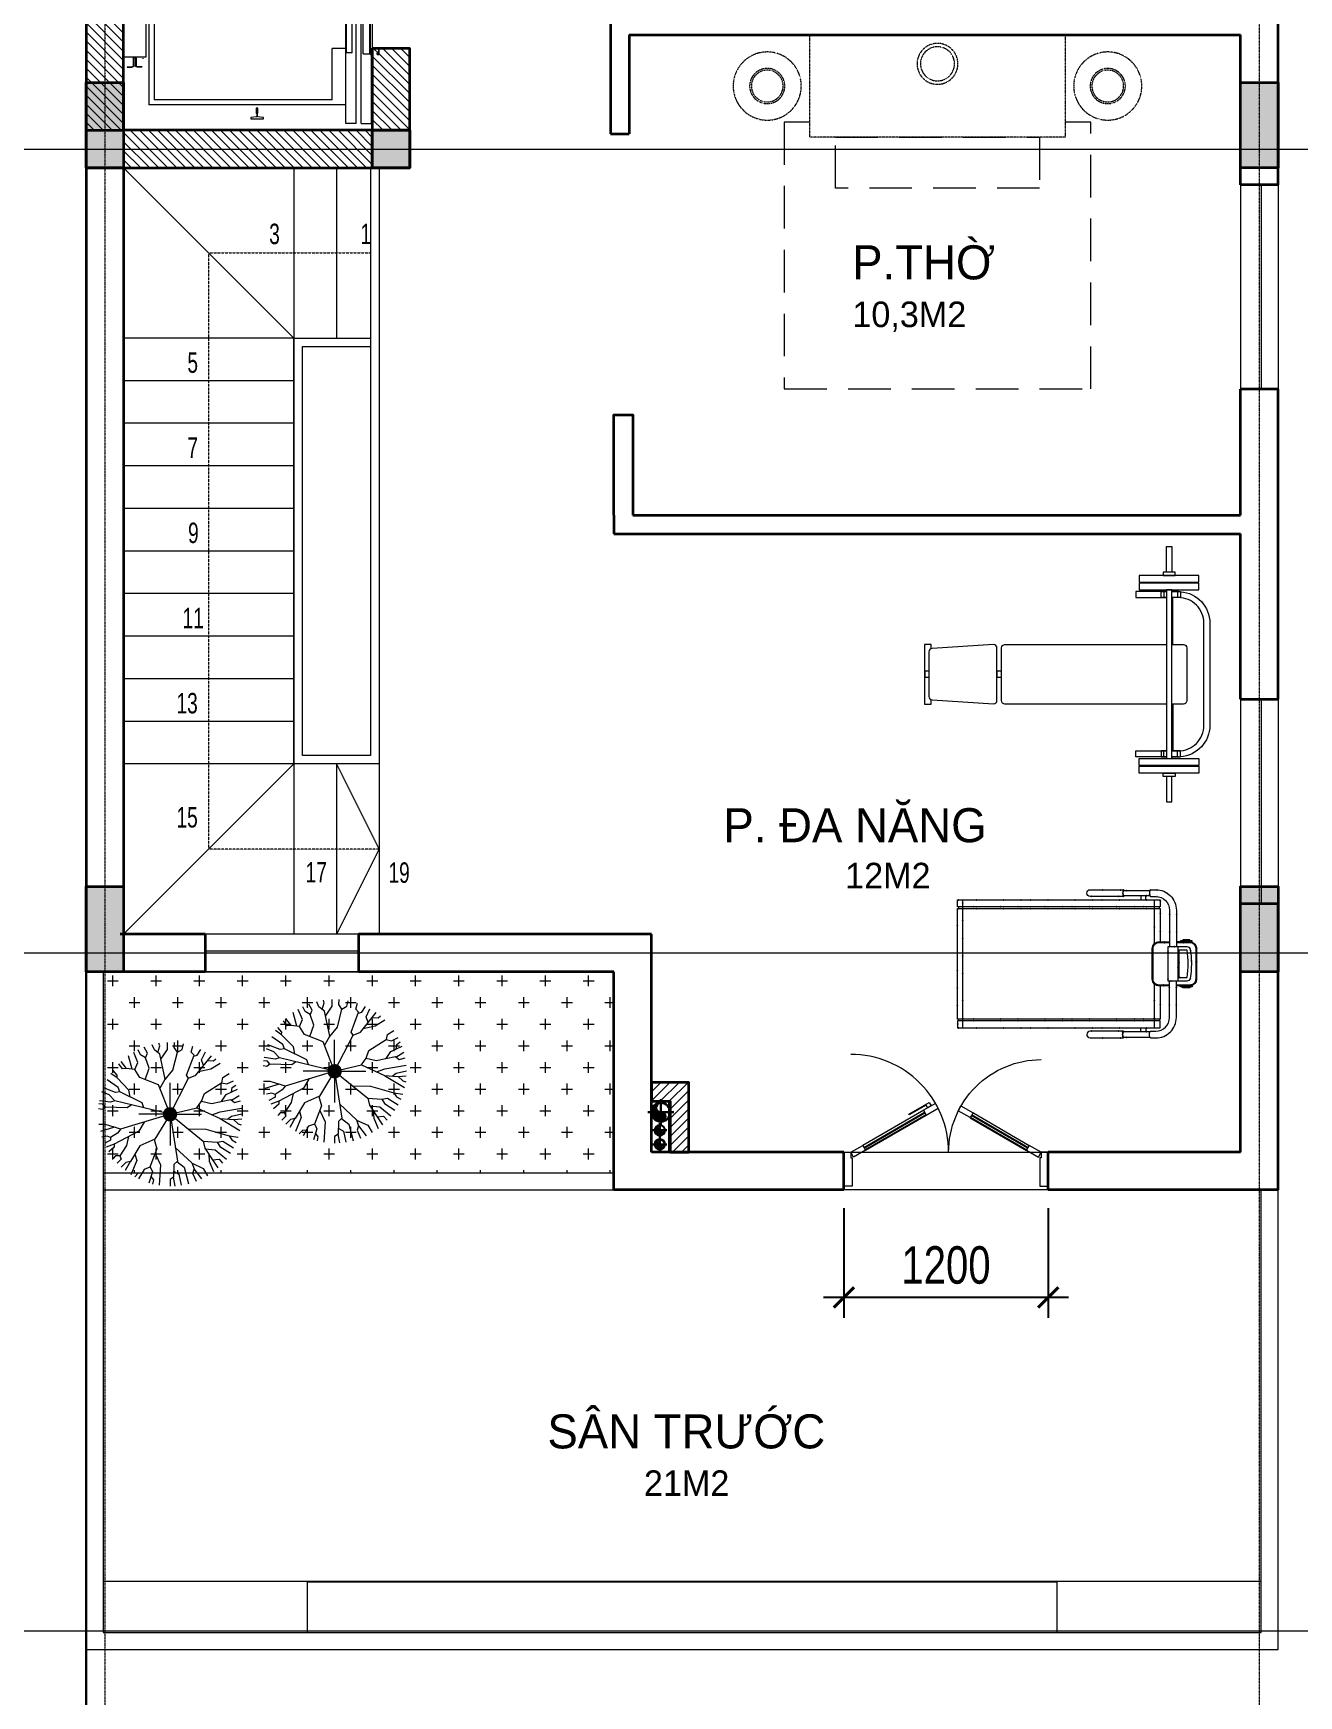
# Model space of a CAD drawing. Header units: millimetres. Extents: x -127141 to 682685, y -1234500 to 49778.
# Drawn here: x 295387 to 302819, y -102721 to -92960 of the extents above; entities that cross this region are included whole.
import ezdxf

# ---------------------------------------------------------------- set-up
doc = ezdxf.new("R2010")
doc.units = ezdxf.units.MM
doc.header["$MEASUREMENT"] = 0
for name, pattern in [('$AUDIT_BAD_LTYPE2', [0]), ('ACAD_ISO07W100', [3, 0, -3]), ('CONTINOUS', [0]), ('DASHDOT', [1, 0.5, -0.25, 0, -0.25]), ('HIDDEN', [0.75, 0.5, -0.25]), ('HIDDEN2', [0.1875, 0.125, -0.0625]), ('PHANTOM3', [1.5, 0.625, -0.125, 0.125, -0.125, 0.125, -0.125, 0.125, -0.125])]:
    doc.linetypes.add(name, pattern=pattern)
for name, color, linetype, lineweight in [('-CONCRETE', 1, 'Continuous', 35), ('-DOOR', 137, 'Continuous', 9), ('-FURNITURE', 46, 'Continuous', 9), ('-KH', 143, 'Continuous', 13), ('-LINE1', 7, 'Continuous', 18), ('-LINE2', 252, 'Continuous', 9), ('-TREE', 86, 'Continuous', 5), ('-WALL', 4, 'Continuous', 35), ('A-COT VACH', 2, 'Continuous', 35), ('A-HATCH', 251, 'Continuous', 5), ('A-TRUC', 251, 'DASHDOT', 5), ('A-TUONG', 7, 'Continuous', 35), ('Chi gioi xay dung', 5, 'HIDDEN', 25), ('N1.5-TH', 2, 'PHANTOM3', 30), ('N4--1-OTHER1', 143, 'CONTINOUS', 15), ('N4-OTHER1', 143, 'CONTINOUS', 15), ('TEXT25', 2, 'Continuous', 13)]:
    doc.layers.add(name, color=color, linetype=linetype, lineweight=lineweight)
for name, color, linetype in [('12. NET DIM', 252, 'Continuous'), ('13. NET HATCH', 251, 'Continuous'), ('A-Dot_Line', 255, 'ACAD_ISO07W100'), ('APOLIC', 7, 'Continuous')]:
    doc.layers.add(name, color=color, linetype=linetype)
doc.layers.add('LUOI GIONG', color=160, linetype='Continuous', plot=False)
doc.styles.add('AVANH', font='', dxfattribs={"width": 0.8})
doc.styles.add('SVN_AVO_thuong', font='')
doc.styles.add('T1', font='', dxfattribs={"height": 200})
doc.styles.get('AVANH').set_extended_font_data('.VnAvantH')
doc.styles.get('SVN_AVO_thuong').set_extended_font_data('SVN-Avo')
doc.styles.get('T1').set_extended_font_data('VNgeometric Light')
doc.dimstyles.new('C_100A3', dxfattribs={"dimscale": 100, "dimtxt": 2.2, "dimasz": 1.2, "dimexe": 1.2, "dimexo": 0, "dimgap": 0.75, "dimtad": 1, "dimdec": 0, "dimzin": 0, "dimdsep": 46, "dimtxsty": 'AVANH', "dimblk": 'ARCHTICK', "dimcen": 0, "dimdle": 1.2, "dimclrd": 256, "dimclre": 256, "dimclrt": 7, "dimadec": 0, "dimazin": 0, "dimtfac": 0.0001, "dimtdec": 0, "dimtix": 1, "dimtmove": 2, "dimatfit": 3, "dimfxl": 1.8, "dimtolj": 1, "dimtzin": 0, "dimarcsym": 0})

# ---------------------------------------------------------------- blocks, each defined once
blk = doc.blocks.new('X-5M-DH-2-CORE$0$A$C75E80C28')
at = {"layer": '-LINE2', "linetype": 'Continuous', "ltscale": 2}
for p, q in [((-510, -21.5), (-510, -50.6)), ((-506.8, -21.5), (-510, -21.5)), ((-510, -108.5), (-510, -79.4)), ((-506.8, -21.5), (-506.8, -50.6)), ((-506.8, -108.5), (-506.8, -79.4)), ((-456.2, -56.8), (-500.6, -56.8)), ((-456.2, -60), (-500.6, -60)), ((-456.2, -70), (-500.6, -70)), ((-456.2, -73.2), (-500.6, -73.2)), ((-453.2, -63), (-453.2, -67)), ((-450, -63), (-450, -67)), ((450, -63), (450, -67)), ((453.2, -63), (453.2, -67)), ((456.2, -56.8), (500.6, -56.8)), ((456.2, -60), (500.6, -60)), ((456.2, -70), (500.6, -70)), ((456.2, -73.2), (500.6, -73.2)), ((506.8, -21.5), (510, -21.5)), ((506.8, -21.5), (506.8, -50.6)), ((506.8, -108.5), (506.8, -79.4)), ((510, -21.5), (510, -50.6)), ((510, -108.5), (510, -79.4)), ((-731, -149), (731, -149)), ((-731, -1305), (-731, -149)), ((-700, -179), (700, -179)), ((-700, -1225), (-700, -179)), ((-556.8, -112.5), (-560, -112.5)), ((456.8, -112.5), (460, -112.5)), ((700, -1225), (700, -179)), ((731, -1305), (731, -149)), ((-700, -1225), (-400, -1225)), ((-400, -1305), (-400, -1225)), ((700, -1225), (400, -1225)), ((400, -1305), (400, -1225)), ((840, -1305), (-840, -1305)), ((-840, -1365), (-840, -1305)), ((840, -1365), (-840, -1365)), ((425, -1309), (-425, -1309)), ((-425, -1343), (-425, -1309)), ((425, -1343), (-425, -1343)), ((0, -1309), (0, -1343)), ((425, -1343), (425, -1309)), ((840, -1365), (840, -1305)), ((840, -1395), (-840, -1395)), ((-840, -1395), (-840, -1455)), ((-840, -1455), (-435, -1455)), ((-435, -1450), (-435, -1460)), ((-435, -1450), (-400, -1450)), ((-435, -1460), (-425, -1460)), ((-433.4, -1451.6), (-433.4, -1458.4)), ((-433.4, -1451.6), (-401.6, -1451.6)), ((-433.4, -1458.4), (-425, -1458.4)), ((430, -1406), (-430, -1406)), ((-430, -1406), (-430, -1446)), ((430, -1446), (-430, -1446)), ((-425, -1458.4), (-425, -1460)), ((-401.6, -1451.6), (-401.6, -1498.4)), ((400, -1450), (-400, -1450)), ((-400, -1450), (-400, -1500)), ((0, -1406), (0, -1446)), ((400, -1450), (400, -1500)), ((435, -1450), (400, -1450)), ((401.6, -1451.6), (401.6, -1498.4)), ((433.4, -1451.6), (401.6, -1451.6)), ((433.4, -1458.4), (425, -1458.4)), ((425, -1458.4), (425, -1460)), ((435, -1460), (425, -1460)), ((430, -1406), (430, -1446)), ((433.4, -1451.6), (433.4, -1458.4)), ((435, -1450), (435, -1460)), ((840, -1455), (435, -1455)), ((840, -1395), (840, -1455)), ((-435, -1490), (-435, -1500)), ((-435, -1490), (-425, -1490)), ((-435, -1500), (-400, -1500)), ((-433.4, -1491.6), (-433.4, -1498.4)), ((-433.4, -1491.6), (-425, -1491.6)), ((-433.4, -1498.4), (-401.6, -1498.4)), ((-425, -1490), (-425, -1491.6)), ((435, -1500), (400, -1500)), ((433.4, -1498.4), (401.6, -1498.4)), ((425, -1490), (425, -1491.6)), ((435, -1490), (425, -1490)), ((433.4, -1491.6), (425, -1491.6)), ((433.4, -1491.6), (433.4, -1498.4)), ((435, -1490), (435, -1500))]:
    blk.add_line(p, q, dxfattribs=at)
for points in [[(-450, 0), (-450, -130), (450, -130), (450, 0)], [(-200, -29), (200, -29), (200, -101), (-200, -101)], [(-36, -584), (36, -584), (36, -984), (-36, -984)]]:
    blk.add_lwpolyline(points, close=True, dxfattribs=at)
for points in [[(-780, -789), (-751, -789, 0.414214), (-750, -788), (-750, -784), (-750, -780, 0.414214), (-751, -779), (-780, -779, -0.256978), (-784.1, -781.9), (-797.9, -781.9, -0.414214), (-800.9, -778.9), (-804, -749.5, 0.414214), (-807, -746.5), (-812, -746.5), (-812, -784), (-812, -821.5), (-807, -821.5, 0.414214), (-804, -818.5), (-800.9, -789.1, -0.414214), (-797.9, -786.1), (-784.1, -786.1, -0.256978), (-780, -789)], [(780, -789), (751, -789, -0.414214), (750, -788), (750, -784), (750, -780, -0.414214), (751, -779), (780, -779, 0.256978), (784.1, -781.9), (797.9, -781.9, 0.414214), (800.9, -778.9), (804, -749.5, -0.414214), (807, -746.5), (812, -746.5), (812, -784), (812, -821.5), (807, -821.5, -0.414214), (804, -818.5), (800.9, -789.1, 0.414214), (797.9, -786.1), (784.1, -786.1, 0.256978), (780, -789)]]:
    blk.add_lwpolyline(points, format="xyb", dxfattribs=at)
for centre, radius, start, end in [((-500.6, -50.6), 9.4, 180, 270), ((-500.6, -79.4), 9.4, 90, 180), ((-500.6, -50.6), 6.2, 180, 270), ((-500.6, -79.4), 6.2, 90, 180), ((-456.2, -63), 6.2, 0, 90), ((-456.2, -63), 3, 0, 90), ((-456.2, -67), 6.2, 270, 0), ((-456.2, -67), 3, 270, 0), ((456.2, -63), 6.2, 90, 180), ((456.2, -67), 6.2, 180, 270), ((456.2, -63), 3, 90, 180), ((456.2, -67), 3, 180, 270), ((500.6, -50.6), 6.2, 270, 0), ((500.6, -50.6), 9.4, 270, 0), ((500.6, -79.4), 9.4, 0, 90), ((500.6, -79.4), 6.2, 0, 90)]:
    blk.add_arc(centre, radius, start, end, dxfattribs=at)
blk = doc.blocks.new('A$C5C575821')
at = {"layer": '-CONCRETE'}
h = blk.add_hatch(color=256, dxfattribs=at)
h.dxf.hatch_style = 1
h.paths.add_polyline_path([(0, 220), (0, 0), (220, 0), (220, 220)])
blk.add_lwpolyline([(0, 0), (220, 0), (220, 220), (0, 220)], close=True, dxfattribs=at)
blk = doc.blocks.new('A$C3F71457E')
at = {"layer": 'A-HATCH'}
h = blk.add_hatch(dxfattribs=at)
h.set_pattern_fill('ANSI31', color=256, scale=300)
h.paths.add_polyline_path([(200, 380), (-20, 380), (-20, -98.4), (18.4, -98.4), (18.4, -66.6), (11.6, -66.6), (11.6, -75), (10, -75), (10, -65), (20, -65), (20, -100), (200, -100)])
h.paths.add_polyline_path([(-20, 600), (-1480, 600), (-1480, 380), (-20, 380)])
h.paths.add_polyline_path([(-1480, 380), (-1700, 380), (-1700, -1380), (-1480, -1380)])
h.paths.add_polyline_path([(-20, -1380), (-1480, -1380), (-1480, -1600), (-20, -1600)])
h.paths.add_polyline_path([(200, -900), (20, -900), (20, -935), (10, -935), (10, -925), (11.6, -925), (11.6, -933.4), (18.4, -933.4), (18.4, -901.6), (-20, -901.6), (-20, -1380), (-20, -1380), (200, -1380)])
at = {"layer": '-CONCRETE'}
blk.add_lwpolyline([(-20, -100), (-20, 380), (-1480, 380), (-1480, -1380), (-20, -1380), (-20, -900), (200, -900), (200, -1600), (-1700, -1600), (-1700, 600), (200, 600), (200, -100), (-20, -100)], dxfattribs=at)
at = {"layer": '-LINE1'}
blk.add_line((-20, -900), (-20, -100), dxfattribs=at)
at = {"layer": '-WALL'}
for p in [(-1700, 380), (-20, 380), (-1700, -1600), (-20, -1600)]:
    blk.add_blockref('A$C5C575821', p, dxfattribs=at)
at = {"color": 2, "rotation": 90}
blk.add_blockref('X-5M-DH-2-CORE$0$A$C75E80C28', (-1480, -500), dxfattribs=at)
blk = doc.blocks.new('A$Cf6c941c9')
at = {"layer": '-FURNITURE', "linetype": 'HIDDEN', "ltscale": 500, "elevation": 0}
blk.add_lwpolyline([(511.8, 1950), (511.8, 2100), (2078.5, 2100), (2078.5, 300), (511.8, 300), (511.8, 450)], dxfattribs=at)
at = {"layer": '-FURNITURE', "linetype": 'HIDDEN2', "elevation": 0}
blk.add_lwpolyline([(600, 450), (600, 1950), (0, 1950), (0, 450)], close=True, dxfattribs=at)
at = {"layer": '-FURNITURE', "linetype": 'HIDDEN', "ltscale": 500, "elevation": 0}
blk.add_lwpolyline([(900, 600), (900, 1800), (600, 1800), (600, 600)], close=True, dxfattribs=at)
at = {"layer": '-FURNITURE', "linetype": 'HIDDEN2'}
for centre, radius in [((300, 2200), 200), ((300, 2200), 103.3), ((300, 2200), 93.3), ((169.6, 1200), 120), ((169.6, 1200), 100), ((300, 200), 200), ((300, 200), 103.3), ((300, 200), 93.3)]:
    blk.add_circle(centre, radius, dxfattribs=at)
blk = doc.blocks.new('tree-plan 2')
at = {"layer": '-TREE', "lineweight": 5}
for p, q in [((-1.52, 3.79), (-1.85, 4.64)), ((-1.35, 4.23), (-1.56, 4.75)), ((-0.85, 4.15), (-0.95, 4.91)), ((-0.7, 4.68), (-0.73, 4.95)), ((-0.49, 4.52), (-0.7, 4.68)), ((-0.49, 4.52), (-0.34, 4.71)), ((-0.34, 4.71), (-0.39, 4.98)), ((0.7, 4.49), (0.71, 4.95)), ((0.9, 3.86), (1.2, 4.85)), ((1.52, 4.37), (1.59, 4.74)), ((-3.16, 3.31), (-3.51, 3.56)), ((-2.73, 3.67), (-3.05, 3.96)), ((-2.54, 3.69), (-2.84, 4.11)), ((-2.54, 3.69), (-2.73, 3.67)), ((-1.69, 2.87), (-2.54, 3.69)), ((-1.86, 3.6), (-2.4, 4.38)), ((-1.57, 3.5), (-1.86, 3.6)), ((-1.57, 3.5), (-1.52, 3.79)), ((-0.8, 1.93), (-1.57, 3.5)), ((-0.94, 3.84), (-1.35, 4.23)), ((-0.94, 3.84), (-0.85, 4.15)), ((0, 0), (-0.94, 3.84)), ((-0.46, 2.99), (-0.49, 4.52)), ((0.9, 3.89), (0.7, 4.49)), ((1.03, 3.45), (0.9, 3.86)), ((1.02, 3.42), (1.3, 3.65)), ((1.18, 2.17), (2.07, 3.89)), ((1.3, 3.65), (1.61, 4.15)), ((1.61, 4.15), (1.52, 4.37)), ((1.61, 4.15), (1.81, 4.15)), ((1.81, 4.15), (2.03, 4.57)), ((2.07, 3.89), (2.29, 4.44)), ((2.07, 3.89), (2.29, 3.89)), ((2.17, 3.02), (2.89, 3.5)), ((2.29, 3.89), (2.62, 4.26)), ((2.88, 3.49), (3.13, 3.4)), ((2.89, 3.79), (3.07, 3.95)), ((2.89, 3.5), (2.89, 3.79)), ((3.13, 3.4), (3.4, 3.67)), ((-3.6, 2.24), (-4.31, 2.53)), ((-3.14, 2.63), (-4.08, 2.89)), ((-3.19, 3.02), (-3.68, 3.39)), ((-3.12, 2.44), (-3.6, 2.24)), ((-3.19, 3.02), (-3.16, 3.31)), ((-3.12, 2.44), (-3.19, 3.02)), ((-2.56, 2.1), (-3.12, 2.44)), ((-1.22, 2.78), (-1.69, 2.87)), ((-0.66, 2.69), (-0.46, 2.99)), ((0, 0), (1.03, 3.45)), ((1.55, 2.88), (2.17, 3.02)), ((2.19, 2.1), (3.28, 2.75)), ((2.77, 2.45), (3.21, 2.32)), ((3.21, 2.32), (4.2, 2.72)), ((3.25, 2.74), (3.91, 3.12)), ((3.28, 2.75), (3.35, 3.07)), ((3.35, 3.07), (3.68, 3.39)), ((4.1, 2.22), (4.35, 2.46)), ((-4.49, 1.09), (-4.84, 1.24)), ((-4.25, 1.57), (-4.67, 1.79)), ((-4.15, 2.05), (-4.49, 2.21)), ((-3.92, 1.71), (-4.25, 1.57)), ((-3.94, 1.71), (-4.15, 2.05)), ((-3.21, 1.45), (-3.94, 1.71)), ((-2.41, 1.72), (-3.21, 1.45)), ((-2.05, 0.8), (-2.56, 2.1)), ((-0.45, 1.83), (-0.8, 1.93)), ((0, 0), (0, 2.18)), ((0.54, 1.8), (1.18, 2.17)), ((1.73, 1.06), (2.19, 2.1)), ((2.41, 0.92), (3.67, 1.4)), ((3.65, 1.39), (4, 1.23)), ((3.67, 1.4), (3.83, 1.81)), ((3.83, 1.81), (4.49, 2.2)), ((4, 1.23), (4.78, 1.47)), ((4.11, 1.97), (4.1, 2.22)), ((4.33, 1.33), (4.56, 1.16)), ((4.56, 1.16), (4.85, 1.22)), ((-4.52, 0.17), (-5, 0.17)), ((-4.76, 0.72), (-4.94, 0.78)), ((-4.31, 0.86), (-4.76, 0.72)), ((-3.84, 0.63), (-4.52, 0.17)), ((-4.18, 0.7), (-4.49, 1.09)), ((-2.44, 0.34), (-4.18, 0.7)), ((-2.43, 0.34), (-3.07, -0.19)), ((-1.8, 0.7), (-2.44, 0.34)), ((0, 0), (-2.05, 0.8)), ((0, 0), (1.73, 1.06)), ((0, 0), (2.18, 0)), ((1.76, 1.11), (2.41, 0.92)), ((2.72, 1.04), (3.52, 0.67)), ((3.52, 0.67), (4.94, 0.75)), ((-4.64, -0.29), (-4.99, -0.32)), ((-4.52, -0.85), (-4.91, -0.94)), ((-4.32, -0.51), (-4.64, -0.29)), ((-4.32, -0.51), (-4.52, -0.85)), ((-3.07, -0.19), (-4.32, -0.51)), ((-2.73, -1.14), (-4.11, -1.67)), ((-2.51, -1.28), (-2.73, -1.14)), ((0, 0), (-2.51, -1.28)), ((0, 0), (-2.18, 0)), ((0, 0), (-0.46, -1.86)), ((0, 0), (0, -2.18)), ((0, 0), (1.86, -2.3)), ((0, 0), (3.26, -0.51)), ((2.3, -0.36), (3.38, -1.52)), ((3.26, -0.51), (3.5, -0.27)), ((3.28, -0.48), (3.67, -0.99)), ((3.5, -0.27), (4.37, -0.24)), ((3.67, -0.99), (4.83, -1.28)), ((3.95, -0.25), (4.17, -0.61)), ((4.17, -0.61), (4.94, -0.78)), ((4.37, -0.24), (4.53, 0)), ((4.38, -0.23), (4.99, -0.34)), ((4.53, 0), (5, 0)), ((-4.32, -1.47), (-4.74, -1.59)), ((-4.11, -1.89), (-4.51, -2.15)), ((-3.79, -2.2), (-4.35, -2.46)), ((-4.11, -1.67), (-4.32, -1.47)), ((-4.05, -1.65), (-4.11, -1.89)), ((-2.73, -1.79), (-4.08, -2.89)), ((-3.4, -2.33), (-3.79, -2.2)), ((-2.98, -1.99), (-3.16, -2.83)), ((-2.51, -1.28), (-2.73, -1.79)), ((-0.92, -2.2), (-1.45, -2.39)), ((-0.46, -1.86), (-0.92, -2.2)), ((-0.92, -2.2), (-0.75, -2.88)), ((-0.46, -1.86), (0.29, -3.48)), ((1.01, -1.25), (1.03, -2.49)), ((1.86, -2.3), (1.93, -3.29)), ((1.86, -2.3), (2.36, -2.42)), ((3.38, -1.52), (3.79, -1.67)), ((3.4, -1.53), (3.76, -2.3)), ((3.76, -2.3), (4.27, -2.61)), ((3.79, -1.67), (4.1, -1.57)), ((3.8, -1.66), (4.49, -2.19)), ((4.1, -1.57), (4.66, -1.81)), ((-3.72, -3.02), (-3.85, -3.19)), ((-3.74, -2.61), (-3.72, -3.02)), ((-3.16, -2.83), (-3.57, -3.5)), ((-1.45, -2.39), (-2.2, -3.58)), ((-0.75, -2.88), (-1.02, -4.23)), ((0.03, -2.92), (-0.17, -3.5)), ((1.03, -2.49), (1.49, -4.11)), ((1.93, -3.29), (1.86, -3.67)), ((1.93, -3.29), (2.24, -3.46)), ((2.24, -3.46), (2.71, -4.2)), ((2.36, -2.42), (3.16, -2.95)), ((2.41, -2.45), (2.48, -3.14)), ((2.48, -3.14), (3.11, -3.92)), ((2.77, -2.69), (3.26, -2.73)), ((3.16, -2.95), (3.13, -3.41)), ((3.13, -3.41), (3.41, -3.66)), ((3.16, -2.95), (3.73, -3.33)), ((3.26, -2.73), (3.98, -3.02)), ((-2.56, -3.67), (-2.83, -4.12)), ((-2.2, -3.6), (-2.56, -3.67)), ((-2.13, -3.96), (-2.34, -4.42)), ((-2.2, -3.58), (-2.13, -3.96)), ((-1.86, -4.33), (-2.04, -4.57)), ((-1.55, -4.29), (-1.86, -4.33)), ((-1.38, -3.91), (-1.74, -4.69)), ((-0.89, -3.59), (-1.38, -3.91)), ((-0.99, -4.27), (-1.32, -4.82)), ((-1.02, -4.23), (-0.82, -4.49)), ((-0.82, -4.49), (-0.93, -4.91)), ((-0.17, -3.5), (-0.42, -4.98)), ((0.14, -4.28), (-0.03, -5)), ((0.33, -4.01), (0.14, -4.28)), ((0.29, -3.48), (1.12, -4.87)), ((0.29, -3.48), (0.36, -4.42)), ((0.37, -4.43), (0.31, -4.99)), ((0.36, -4.42), (0.67, -4.74)), ((1.49, -4.11), (1.6, -4.74)), ((1.49, -4.11), (1.78, -4.3)), ((1.78, -4.3), (1.95, -4.6)), ((1.86, -3.67), (2.33, -4.42)), ((0.67, -4.74), (0.73, -4.95))]:
    blk.add_line(p, q, dxfattribs=at)
at = {"layer": '-TREE', "lineweight": 5, "const_width": 0.5}
blk.add_lwpolyline([(-0.25, 0, 1), (0.25, 0, 1)], format="xyb", close=True, dxfattribs=at)
blk = doc.blocks.new('Tonkin_JerkBench01_168x97_P')
for p, q in [((78.99, 138.5), (78.99, 135)), ((86.97, 138.5), (86.97, 135)), ((78.99, 41.5), (78.99, 45)), ((86.97, 41.5), (86.97, 45))]:
    blk.add_line(p, q)
for points in [[(85.41, 150), (85.41, 165), (82.41, 165), (82.41, 150)], [(82.41, 138.5), (77.2, 138.5), (77.2, 135), (82.41, 135)], [(82.41, 138.5), (78.5, 138.5)], [(78.5, 138.5), (82.41, 138.5)], [(82.41, 144), (82.41, 143.5)], [(85.41, 143.5), (85.41, 144)], [(85.41, 135), (88.58, 135), (88.58, 138.5), (85.41, 138.5)], [(82.41, 41.5), (77.2, 41.5), (77.2, 45), (82.41, 45)], [(78.5, 41.5), (82.41, 41.5)], [(85.41, 45), (88.58, 45), (88.58, 41.5), (85.41, 41.5)], [(82.41, 36), (82.41, 36.5)], [(85.41, 30), (85.41, 15), (82.41, 15), (82.41, 30)], [(85.41, 36.5), (85.41, 36)]]:
    blk.add_lwpolyline(points)
for points in [[(101.41, 148), (101.41, 144), (66.41, 144), (66.41, 148)], [(87.41, 150), (87.41, 148), (80.41, 148), (80.41, 150)], [(101.41, 143.5), (101.41, 139.5), (66.41, 139.5), (66.41, 143.5)], [(82.41, 139.5), (85.41, 139.5), (85.41, 40.5), (82.41, 40.5)], [(101.41, 36.5), (101.41, 40.5), (66.41, 40.5), (66.41, 36.5)], [(101.41, 32), (101.41, 36), (66.41, 36), (66.41, 32)], [(87.41, 30), (87.41, 32), (80.41, 32), (80.41, 30)]]:
    blk.add_lwpolyline(points, close=True)
at = {"color": 8}
for points in [[(77.2, 138.45, 0.393718), (60, 120), (60, 60, 0.393718), (77.2, 41.55)], [(82.41, 45), (78.5, 45, -0.414214), (63.5, 60), (63.5, 120, -0.414214), (78.5, 135), (82.41, 135)]]:
    blk.add_lwpolyline(points, format="xyb", dxfattribs=at)
for points in [[(85.41, 138.5), (103.5, 138.5), (103.5, 135), (85.41, 135)], [(82.41, 107.5), (81.75, 107.5), (81.75, 135), (82.41, 135)], [(223.66, 105.01), (223.66, 107.5), (227.66, 107.5), (227.66, 72.5), (223.66, 72.5), (223.66, 74.99)], [(182.31, 91.75), (185, 91.75), (185, 88.25), (182.31, 88.25)], [(225, 91.75), (227.44, 91.75), (227.44, 88.25), (225, 88.25)], [(82.41, 72.5), (81.75, 72.5), (81.75, 45), (82.41, 45)], [(85.41, 41.5), (103.5, 41.5), (103.5, 45), (85.41, 45)]]:
    blk.add_lwpolyline(points, dxfattribs=at)
for points in [[(82.41, 107.5), (75.48, 107.5, 0.414214), (73.48, 105.5), (73.48, 74.5, 0.414214), (75.48, 72.5), (82.41, 72.5)], [(85.41, 72.5), (180.31, 72.5, 0.414214), (182.31, 74.5), (182.31, 105.5, 0.414214), (180.31, 107.5), (85.41, 107.5)]]:
    blk.add_lwpolyline(points, format="xyb")
blk.add_lwpolyline([(223.12, 74.88), (187.12, 72.63, -0.432616), (185, 74.63), (185, 105.37, -0.432616), (187.12, 107.37), (223.12, 105.12, -0.396047), (225, 103.12), (225, 76.88, -0.396047)], format="xyb", close=True)
blk = doc.blocks.new('Tonkin_Treadmill01_140x87_P')
at = {"color": 8}
for p, q in [((84.81, 71.85), (84.81, 97.5)), ((197.3, 22.5), (197.3, 97.5)), ((84.81, 22.5), (84.81, 48.15))]:
    blk.add_line(p, q, dxfattribs=at)
blk.add_line((70.86, 50), (70.86, 70))
for points in [[(87.14, 103.5), (83.86, 103.5, 0.414214), (71.86, 91.5), (71.86, 70)], [(87.14, 99.5), (83.86, 99.5, 0.414214), (75.86, 91.5), (75.86, 70)], [(102.9, 99.5), (122.48, 99.5, 1), (122.48, 103.5), (102.9, 103.5)], [(71.86, 72.5), (64, 72.5, 0.414214), (60.5, 69), (60.5, 51, 0.414214), (64, 47.5), (71.86, 47.5)], [(75.86, 47.5), (82, 47.5, 0.414214), (85.5, 51), (85.5, 69, 0.414214), (82, 72.5), (75.86, 72.5)], [(87.14, 16.5), (83.86, 16.5, -0.414214), (71.86, 28.5), (71.86, 50)], [(87.14, 20.5), (83.86, 20.5, -0.414214), (75.86, 28.5), (75.86, 50)], [(102.9, 20.5), (122.48, 20.5, -1), (122.48, 16.5), (102.9, 16.5)]]:
    blk.add_lwpolyline(points, format="xyb")
for points in [[(102.9, 103), (87.48, 103)], [(87.48, 100), (102.9, 100)], [(81.31, 47), (81.31, 27.5), (200.34, 27.5), (200.34, 92.5), (81.31, 92.5), (81.31, 73)], [(68.5, 72.5), (68.5, 73), (63.5, 73), (63.5, 72.46)], [(68.5, 47.5), (68.5, 47), (63.5, 47), (63.5, 47.54)], [(87.48, 20), (102.9, 20)], [(102.9, 17), (87.48, 17)]]:
    blk.add_lwpolyline(points)
for points in [[(89.75, 97.5), (89.75, 100), (92.75, 100), (92.75, 97.5)], [(89.75, 22.5), (89.75, 20), (92.75, 20), (92.75, 22.5)]]:
    blk.add_lwpolyline(points, close=True, dxfattribs=at)
for points in [[(81.31, 97.5), (81.31, 93.5), (200.34, 93.5), (200.34, 97.5)], [(81.31, 97.5), (81.31, 93.5), (200.34, 93.5), (200.34, 97.5)], [(64, 73.5), (64, 74), (68, 74), (68, 73.5)], [(64, 46.5), (64, 46), (68, 46), (68, 46.5)], [(81.31, 22.5), (81.31, 26.5), (200.34, 26.5), (200.34, 22.5)]]:
    blk.add_lwpolyline(points, close=True)
for points in [[(81.81, 92.5), (81.81, 93.5)], [(81.81, 92.5), (81.81, 93.5)], [(199.84, 93.5), (199.84, 92.5)], [(68.5, 73), (71.86, 73)], [(68.5, 47), (71.86, 47)], [(81.81, 27.5), (81.81, 26.5)], [(199.84, 26.5), (199.84, 27.5)]]:
    blk.add_lwpolyline(points, dxfattribs=at)
for points in [[(63.5, 72.97, 0.377964), (60, 69), (60, 51, 0.377964), (63.5, 47.03)], [(75.86, 47), (82, 47, 0.414214), (86, 51), (86, 69, 0.414214), (82, 73), (75.86, 73)]]:
    blk.add_lwpolyline(points, format="xyb", dxfattribs=at)
for points in [[(69.24, 73), (62.76, 73, -1), (62.76, 73.5), (69.24, 73.5, -1)], [(63.58, 51.67, -0.083043), (63.58, 68.33, -0.366471), (65.55, 70), (76.86, 70), (76.86, 50), (65.55, 50, -0.366471)], [(69.24, 47), (62.76, 47, 1), (62.76, 46.5), (69.24, 46.5, 1)]]:
    blk.add_lwpolyline(points, format="xyb", close=True)
blk.add_lwpolyline([(65.55, 52, -0.083043), (65.55, 68), (70.36, 68), (70.36, 52)], format="xyb", close=True, dxfattribs=at)
at = {"extrusion": (0, 0, -1)}
for centre, major_axis, start_param, end_param in [((87.14, 101.5), (0, -2), 3.141593, 6.283185), ((102.9, 101.5), (0, -2), 2.418858, 7.00592), ((102.9, 101.5), (0, -1.5), 3.141593, 6.283185)]:
    blk.add_ellipse(centre, major_axis=major_axis, ratio=0.258819, start_param=start_param, end_param=end_param, dxfattribs=at)
for centre, major_axis, start_param, end_param in [((87.14, 18.5), (0, 2), 3.141593, 6.283185), ((102.9, 18.5), (0, 2), 2.418858, 7.00592), ((102.9, 18.5), (0, 1.5), 3.141593, 6.283185)]:
    blk.add_ellipse(centre, major_axis=major_axis, ratio=0.258819, start_param=start_param, end_param=end_param)
at = {"layer": 'A-Dot_Line', "ltscale": 0.2}
for p, q in [((84.81, 71.85), (84.81, 97.5)), ((197.3, 22.5), (197.3, 97.5)), ((70.86, 50), (70.86, 70)), ((84.81, 22.5), (84.81, 48.15))]:
    blk.add_line(p, q, dxfattribs=at)
for points in [[(87.14, 103.5), (83.86, 103.5, 0.414214), (71.86, 91.5), (71.86, 70)], [(87.14, 99.5), (83.86, 99.5, 0.414214), (75.86, 91.5), (75.86, 70)], [(102.9, 99.5), (122.48, 99.5, 1), (122.48, 103.5), (102.9, 103.5)], [(63.5, 72.97, 0.377964), (60, 69), (60, 51, 0.377964), (63.5, 47.03)], [(71.86, 72.5), (64, 72.5, 0.414214), (60.5, 69), (60.5, 51, 0.414214), (64, 47.5), (71.86, 47.5)], [(75.86, 47), (82, 47, 0.414214), (86, 51), (86, 69, 0.414214), (82, 73), (75.86, 73)], [(75.86, 47.5), (82, 47.5, 0.414214), (85.5, 51), (85.5, 69, 0.414214), (82, 72.5), (75.86, 72.5)], [(87.14, 16.5), (83.86, 16.5, -0.414214), (71.86, 28.5), (71.86, 50)], [(87.14, 20.5), (83.86, 20.5, -0.414214), (75.86, 28.5), (75.86, 50)], [(102.9, 20.5), (122.48, 20.5, -1), (122.48, 16.5), (102.9, 16.5)]]:
    blk.add_lwpolyline(points, format="xyb", dxfattribs=at)
for points in [[(102.9, 103), (87.48, 103)], [(87.48, 100), (102.9, 100)], [(81.31, 47), (81.31, 27.5), (200.34, 27.5), (200.34, 92.5), (81.31, 92.5), (81.31, 73)], [(81.81, 92.5), (81.81, 93.5)], [(81.81, 92.5), (81.81, 93.5)], [(199.84, 93.5), (199.84, 92.5)], [(68.5, 72.5), (68.5, 73), (63.5, 73), (63.5, 72.46)], [(68.5, 73), (71.86, 73)], [(68.5, 47.5), (68.5, 47), (63.5, 47), (63.5, 47.54)], [(68.5, 47), (71.86, 47)], [(81.81, 27.5), (81.81, 26.5)], [(87.48, 20), (102.9, 20)], [(199.84, 26.5), (199.84, 27.5)], [(102.9, 17), (87.48, 17)]]:
    blk.add_lwpolyline(points, dxfattribs=at)
for points in [[(89.75, 97.5), (89.75, 100), (92.75, 100), (92.75, 97.5)], [(81.31, 97.5), (81.31, 93.5), (200.34, 93.5), (200.34, 97.5)], [(81.31, 97.5), (81.31, 93.5), (200.34, 93.5), (200.34, 97.5)], [(64, 73.5), (64, 74), (68, 74), (68, 73.5)], [(64, 46.5), (64, 46), (68, 46), (68, 46.5)], [(81.31, 22.5), (81.31, 26.5), (200.34, 26.5), (200.34, 22.5)], [(89.75, 22.5), (89.75, 20), (92.75, 20), (92.75, 22.5)]]:
    blk.add_lwpolyline(points, close=True, dxfattribs=at)
for points in [[(69.24, 73), (62.76, 73, -1), (62.76, 73.5), (69.24, 73.5, -1)], [(63.58, 51.67, -0.083043), (63.58, 68.33, -0.366471), (65.55, 70), (76.86, 70), (76.86, 50), (65.55, 50, -0.366471)], [(65.55, 52, -0.083043), (65.55, 68), (70.36, 68), (70.36, 52)], [(69.24, 47), (62.76, 47, 1), (62.76, 46.5), (69.24, 46.5, 1)]]:
    blk.add_lwpolyline(points, format="xyb", close=True, dxfattribs=at)
at = {"layer": 'A-Dot_Line', "ltscale": 0.2, "extrusion": (0, 0, -1)}
for centre, major_axis, start_param, end_param in [((87.14, 101.5), (0, -2), 3.141593, 6.283185), ((102.9, 101.5), (0, -2), 2.418858, 7.00592), ((102.9, 101.5), (0, -1.5), 3.141593, 6.283185)]:
    blk.add_ellipse(centre, major_axis=major_axis, ratio=0.258819, start_param=start_param, end_param=end_param, dxfattribs=at)
at = {"layer": 'A-Dot_Line', "ltscale": 0.2}
for centre, major_axis, start_param, end_param in [((87.14, 18.5), (0, 2), 3.141593, 6.283185), ((102.9, 18.5), (0, 2), 2.418858, 7.00592), ((102.9, 18.5), (0, 1.5), 3.141593, 6.283185)]:
    blk.add_ellipse(centre, major_axis=major_axis, ratio=0.258819, start_param=start_param, end_param=end_param, dxfattribs=at)
blk = doc.blocks.new('_ArchTick')
at = {"color": 0, "linetype": 'ByBlock', "const_width": 0.15}
blk.add_lwpolyline([(-0.5, -0.5), (0.5, 0.5)], dxfattribs=at)
blk = doc.blocks.new('*D1474')
at = {"layer": '12. NET DIM', "lineweight": -2, "transparency": 16777216}
for p, q in [((300147.5, -99858.1), (300147.5, -100501.9)), ((301347.5, -99858.1), (301347.5, -100501.9)), ((301467.5, -100381.9), (300027.5, -100381.9))]:
    blk.add_line(p, q, dxfattribs=at)
at = {"layer": 'Defpoints', "color": 0, "transparency": 16777216}
for p in [(300147.5, -99858.1), (301347.5, -99858.1), (300147.5, -100381.9)]:
    blk.add_point(p, dxfattribs=at)
at = {"layer": '12. NET DIM', "lineweight": -2, "transparency": 16777216, "xscale": 119.9999999999999, "yscale": 119.9999999999999, "zscale": 119.9999999999999, "rotation": 180}
blk.add_blockref('_ArchTick', (300147.5, -100381.9), dxfattribs=at)
at = {"layer": '12. NET DIM', "lineweight": -2, "transparency": 16777216, "xscale": 119.9999999999999, "yscale": 119.9999999999999, "zscale": 119.9999999999999}
blk.add_blockref('_ArchTick', (301347.5, -100381.9), dxfattribs=at)
at = {"layer": '12. NET DIM', "color": 7, "transparency": 16777216, "insert": (300747.5, -100193.2), "char_height": 220, "attachment_point": 5, "style": 'AVANH'}
blk.add_mtext('\\A1;1200', dxfattribs=at)
blk = doc.blocks.new('*U1280')
at = {"ltscale": 0.3}
for points in [[(757, 0, 0.414214), (50, 707, 0.414214)], [(757, 0, -0.414214), (1426, 669, -0.414214)]]:
    blk.add_lwpolyline(points, format="xyb", dxfattribs=at)
for points in [[(578, 305), (137, 50)], [(575, 303), (595, 269), (682, 319), (662, 353), (575, 303)], [(933, 285), (913, 250), (826, 300), (846, 335), (933, 285)], [(931, 286), (1339, 50)], [(137, 50), (157, 15), (70, -35), (50, 0), (137, 50)], [(1339, 50), (1319, 15), (1406, -35), (1426, 0), (1339, 50)]]:
    blk.add_lwpolyline(points)
for points in [[(470, 275), (617, 360), (631, 335), (607, 321), (595, 341), (473, 270)], [(0, 0), (50, 0), (50, -40), (60, -40), (60, -246), (0, -246)], [(1476, 0), (1426, 0), (1426, -40), (1416, -40), (1416, -246), (1476, -246)]]:
    blk.add_lwpolyline(points, close=True)
at = {"layer": 'APOLIC', "linetype": '$AUDIT_BAD_LTYPE2'}
for p, q in [((147, 33), (585, 286)), ((595, 269), (157, 15)), ((913, 250), (1319, 15)), ((1329, 33), (923, 267))]:
    blk.add_line(p, q, dxfattribs=at)
blk = doc.blocks.new('cot 220')
at = {"layer": 'A-COT VACH'}
h = blk.add_hatch(color=251, dxfattribs=at)
h.dxf.hatch_style = 1
h.paths.add_polyline_path([(110, 110), (-110, 110), (-110, -110), (110, -110)])
blk.add_lwpolyline([(-110, -110), (110, -110), (110, 110), (-110, 110)], close=True, dxfattribs=at)
blk = doc.blocks.new('A$Ceb7667bf')
at = {"layer": 'A-COT VACH'}
h = blk.add_hatch(color=251, dxfattribs=at)
h.dxf.hatch_style = 1
h.paths.add_polyline_path([(2424.9, 14899), (2644.9, 14899), (2644.9, 15399), (2424.9, 15399)])
h = blk.add_hatch(color=251, dxfattribs=at)
h.dxf.hatch_style = 1
h.paths.add_polyline_path([(9204.9, 14899.1), (9424.9, 14899.1), (9424.9, 15399.1), (9204.9, 15399.1)])
h = blk.add_hatch(color=251, dxfattribs=at)
h.dxf.hatch_style = 1
h.paths.add_polyline_path([(2424.9, 10179), (2644.9, 10179), (2644.9, 10679), (2424.9, 10679)])
h = blk.add_hatch(color=251, dxfattribs=at)
h.dxf.hatch_style = 1
h.paths.add_polyline_path([(9204.9, 10179.1), (9424.9, 10179.1), (9424.9, 10679.1), (9204.9, 10679.1)])
for points in [[(2424.9, 14899), (2424.9, 15399), (2644.9, 15399), (2644.9, 14899)], [(9204.9, 14899.1), (9204.9, 15399.1), (9424.9, 15399.1), (9424.9, 14899.1)], [(2424.9, 10179), (2424.9, 10679), (2644.9, 10679), (2644.9, 10179)], [(9204.9, 10179.1), (9204.9, 10679.1), (9424.9, 10679.1), (9424.9, 10179.1)]]:
    blk.add_lwpolyline(points, close=True, dxfattribs=at)
at = {"layer": 'A-TRUC', "ltscale": 3}
for p, q in [((800.2, 15009, 0), (13420.7, 15009, 0)), ((845.7, 15009, 0), (13261.4, 15009, 0)), ((800.2, 10289, 0), (13420.7, 10289, 0)), ((845.7, 10289, 0), (13261.4, 10289, 0)), ((800.2, 6309, 0), (13420.7, 6309, 0)), ((845.7, 6309, 0), (13261.4, 6309, 0))]:
    blk.add_line(p, q, dxfattribs=at)
at = {"layer": 'A-TRUC', "ltscale": 3, "elevation": 0}
for points in [[(2534.9, 21862.5), (2534.9, 932.5)], [(9314.9, 21862.5), (9314.9, 932.5)]]:
    blk.add_lwpolyline(points, dxfattribs=at)
at = {"layer": 'A-COT VACH'}
blk.add_blockref('cot 220', (4215, 15009, 0), dxfattribs=at)
blk = doc.blocks.new('N-ONGDUNG')
at = {"layer": 'N4-OTHER1', "ltscale": 10}
h = blk.add_hatch(dxfattribs=at)
h.set_pattern_fill('ANSI31', color=256, scale=36, angle=-90, style=0)
h.set_pattern_definition([(315, (39548.85, 159241.4585), (3.18198052, 3.18198052), [])])
h.paths.add_polyline_path([(0, 45, -0.414214), (45, 0), (0, 0)])
h.paths.add_polyline_path([(-45, 0, -0.414214), (0, 45), (0, 0, 1)])
h.paths.add_polyline_path([(0, 0), (45, 0, -1)])
at = {"linetype": 'Continuous', "ltscale": 10}
for p, q in [((63, 0), (-63, 0)), ((0, 63), (0, -63))]:
    blk.add_line(p, q, dxfattribs=at)
blk.add_circle((0, 0), 45, dxfattribs=at)
for centre, start, end in [((-22.5, 0), 0, 180), ((22.5, 0), 180, 0)]:
    blk.add_arc(centre, 22.5, start, end, dxfattribs=at)
blk = doc.blocks.new('A$C7A0B4F84')
at = {"layer": 'A-HATCH'}
h = blk.add_hatch(dxfattribs=at)
h.set_pattern_fill('ANSI31', color=256, scale=300, angle=-90)
h.set_pattern_definition([(315, (6970, 315767.375), (26.5165043, 26.5165043), [])])
h.paths.add_polyline_path([(210, 100), (100, 100), (100, -10), (-200, -10), (-200, -119.7), (210, -119.7)])
at = {"layer": 'A-TUONG'}
blk.add_lwpolyline([(210, 100), (100, 100), (100, -10), (-200, -10), (-200, -119.7), (210, -119.7), (210, 100)], dxfattribs=at)
at = {"layer": 'N4--1-OTHER1', "color": 1}
blk.add_lwpolyline([(-200, 0), (-200, 100), (100, 100), (100, 0)], close=True, dxfattribs=at)
at = {"layer": 'N1.5-TH'}
for p, xscale, yscale, zscale in [((35, 45), -1.222222222222222, 1.222222222222222, 1.222222222222222), ((-153.7, 51), -0.6666666666666667, 0.6666666666666667, 0.6666666666666666), ((-71, 51), -0.6666666666666667, 0.6666666666666667, 0.6666666666666666)]:
    blk.add_blockref('N-ONGDUNG', p, dxfattribs=dict(at, xscale=xscale, yscale=yscale, zscale=zscale))

msp = doc.modelspace()

# ---------------------------------------------------------------- hatches: boundary and pattern name
at = {"layer": '-TREE'}
h = msp.add_hatch(dxfattribs=at)
h.set_pattern_fill('CROSS', color=256, scale=20)
h.set_pattern_definition([(0, (36361.8, -4924.89), (127, 127), [63.5, -190.5]), (90, (36393.55, -4956.64), (-127, 127), [63.5, -190.5])])
h.paths.add_polyline_path([(295797.5, -99650), (295797.5, -98450), (298797.6, -98450), (298797.6, -99650)])

# ---------------------------------------------------------------- linework, layer by layer
at = {"layer": '-DOOR'}
for p, q in [((302477.5, -93850), (302477.5, -95050)), ((302597.5, -93850), (302597.5, -95050)), ((302697.5, -93850), (302697.5, -95050)), ((302477.4, -96870), (302477.4, -98070)), ((302597.4, -96870), (302597.4, -98070)), ((302697.4, -96870), (302697.4, -98070)), ((297297.9, -98249.9), (296397.9, -98249.9)), ((297297.9, -98349.9), (296397.9, -98349.9)), ((297297.9, -98469.9), (296397.9, -98469.9)), ((301347.5, -99750), (300147.5, -99750))]:
    msp.add_line(p, q, dxfattribs=at)
for points in [[(296397.5, -98470), (297297.5, -98470), (297297.5, -98250), (296397.5, -98250)], [(300147.5, -99530), (301347.5, -99530), (301347.5, -99750), (300147.5, -99750)]]:
    msp.add_lwpolyline(points, close=True, dxfattribs=at)
msp.add_lwpolyline([(297297.5, -98350), (296397.5, -98350)], dxfattribs=at)
at = {"layer": '-KH', "linetype": 'HIDDEN2', "ltscale": 5}
for points in [[(297417.5, -97750), (296417.5, -97750), (296417.5, -94250), (297367.5, -94250)], [(297167.5, -97250), (297417.5, -97750), (297167.5, -98250)]]:
    msp.add_lwpolyline(points, dxfattribs=at)
at = {"layer": '-LINE1'}
for p, q in [((296917.5, -94750), (295917.5, -93750)), ((296917.5, -93750), (296917.5, -98250)), ((297167.5, -93750), (297167.5, -94750)), ((297367.5, -93750), (297367.5, -94800)), ((296917.5, -94750), (295917.5, -94750)), ((296917.5, -95000), (295917.5, -95000)), ((296917.5, -95250), (295917.5, -95250)), ((296917.5, -95500), (295917.5, -95500)), ((296917.5, -95750), (295917.5, -95750)), ((296917.5, -96000), (295917.5, -96000)), ((296917.5, -96250), (295917.5, -96250)), ((296917.5, -96500), (295917.5, -96500)), ((296917.5, -96750), (295917.5, -96750)), ((296917.5, -97000), (295917.5, -97000)), ((297417.5, -97250), (295917.5, -97250)), ((296917.5, -97250), (295917.5, -98250)), ((297167.5, -97250), (297167.5, -98250)), ((297417.5, -97250), (297417.5, -98250)), ((295797.5, -98470), (295797.5, -98849.1)), ((298797.6, -98470), (298797.6, -99750)), ((298797.6, -98470), (298797.6, -99650)), ((295797.5, -99650), (298797.6, -99650)), ((295797.5, -99750), (298797.6, -99750))]:
    msp.add_line(p, q, dxfattribs=at)
for points in [[(297417.5, -93750), (297417.5, -97250), (296917.5, -97250), (296917.5, -94750), (297367.5, -94750)], [(295697.5, -98470), (295697.5, -102449.8), (302697.6, -102449.8), (302698, -99750.5)], [(295797.5, -98849.1), (295797.5, -102349.8), (302597.6, -102349.8), (302597.6, -99750)]]:
    msp.add_lwpolyline(points, dxfattribs=at)
msp.add_lwpolyline([(297367.5, -97200), (296967.5, -97200), (296967.5, -94800), (297367.5, -94800)], close=True, dxfattribs=at)
at = {"layer": '-LINE1', "ltscale": 10}
for points in [[(295797.5, -102049.8), (295797.5, -102349.8), (296997.5, -102349.8), (296997.5, -102049.8)], [(301397.6, -102049.8), (301397.6, -102349.8), (302597.6, -102349.8), (302597.6, -102049.8)]]:
    msp.add_lwpolyline(points, close=True, dxfattribs=at)
at = {"layer": '-WALL'}
for p, q in [((295697.5, -89500), (295697.5, -98470)), ((298777.6, -91350), (298777.6, -92970)), ((302697.5, -93850), (302697.5, -92750)), ((298777.6, -92970), (298777.6, -93550)), ((298887.6, -92970), (302477.5, -92970)), ((298887.6, -92970), (298887.6, -93550)), ((302477.5, -93850), (302477.5, -92970)), ((298777.6, -93550), (298887.6, -93550)), ((295917.5, -93750), (295917.5, -98250)), ((302697.5, -93850), (302477.5, -93850)), ((302477.5, -95790), (302477.5, -95050)), ((302697.5, -95050), (302477.5, -95050)), ((302697.5, -96870), (302697.5, -95050)), ((298797.6, -95790), (298797.6, -95900)), ((298907.6, -95790), (302477.5, -95790)), ((298797.6, -95900), (302477.5, -95900)), ((302477.5, -96870), (302477.5, -95900)), ((302477.5, -96870), (302697.5, -96870)), ((302477.5, -99530), (302477.5, -98070)), ((302477.5, -98070), (302697.5, -98070)), ((302697.5, -99750), (302697.5, -98070)), ((296397.5, -98250), (295897.5, -98250)), ((296397.5, -98250), (296397.5, -98470)), ((297297.5, -98250), (297297.5, -98470)), ((298797.6, -98250), (297297.5, -98250)), ((299017.6, -98250), (298797.6, -98250)), ((299017.6, -99530), (299017.6, -98250)), ((296397.5, -98470), (295697.5, -98470)), ((298797.6, -98470), (297297.5, -98470)), ((298797.6, -98470), (298797.6, -98470)), ((298797.6, -99750), (298797.6, -98470)), ((300147.5, -99530), (299017.6, -99530)), ((302477.5, -99530), (301347.5, -99530)), ((300147.5, -99750), (298797.6, -99750)), ((302697.5, -99750), (301347.5, -99750))]:
    msp.add_line(p, q, dxfattribs=at)
for points in [[(298797.6, -95790), (298797.6, -95200), (298907.6, -95200), (298907.6, -95790)], [(300147.5, -99750), (300147.5, -99530)], [(301347.5, -99750), (301347.5, -99530)]]:
    msp.add_lwpolyline(points, dxfattribs=at)
at = {"layer": '13. NET HATCH'}
msp.add_line((296997.5, -102049.8, 0), (301397.6, -102049.8, 0), dxfattribs=at)
at = {"layer": 'LUOI GIONG'}
for points in [[(270697.5, -87500), (295697.5, -87500), (295697.5, -112500), (270697.5, -112500)], [(295697.5, -87500), (320697.5, -87500), (320697.5, -112500), (295697.5, -112500)]]:
    msp.add_lwpolyline(points, close=True, dxfattribs=at)

# ---------------------------------------------------------------- block references
at = {"layer": '-DOOR', "xscale": 0.8130081300813007, "yscale": 0.8130081300813007, "zscale": 0.8130081300813007}
msp.add_blockref('*U1280', (300147.5, -99530), dxfattribs=at)
at = {"layer": '-FURNITURE', "xscale": -10, "yscale": 10, "zscale": 10}
for name, p in [('Tonkin_JerkBench01_168x97_P', (302896.9, -97623.3)), ('Tonkin_Treadmill01_140x87_P', (302819.1, -99023.6))]:
    msp.add_blockref(name, p, dxfattribs=at)
at = {"layer": '-WALL', "xscale": -1}
for name, p, rotation in [('A$C3F71457E', (297397.6, -93150), 180), ('A$Cf6c941c9', (301897.5, -92970), 90)]:
    msp.add_blockref(name, p, dxfattribs=dict(at, rotation=rotation))
at = {"layer": 'Chi gioi xay dung', "xscale": -84.37499999999999, "yscale": 84.37499999999999, "zscale": 84.37499999999999, "rotation": 90.00000210796995}
for p in [(297156.9, -99054.5), (296190.2, -99307.2)]:
    msp.add_blockref('tree-plan 2', p, dxfattribs=at)

# ---------------------------------------------------------------- texts
at = {"layer": 'Defpoints', "style": 'T1', "width": 0.7}
for s, p in [('3', (296772.5, -94198)), ('1', (297308.5, -94198)), ('5', (296292.1, -94953.4)), ('7', (296292.1, -95453.4)), ('9', (296296.1, -95953.4)), ('11', (296264.1, -96453.4)), ('13', (296228.1, -96953.4)), ('15', (296228.1, -97623.3)), ('17', (296986.6, -97946)), ('19', (297473.1, -97948))]:
    msp.add_text(s, height=120, rotation=0, dxfattribs=at).set_placement(p)
at = {"layer": 'TEXT25'}
for s, height, rotation, style, p in [('P.THỜ', 200, 360, 'SVN_AVO_thuong', (300196.6, -94405.1)), ('10,3M2', 150, 0, 'T1', (300197.5, -94685.3)), ('P. ĐA NĂNG', 200, 0, 'SVN_AVO_thuong', (299440.3, -97709.9)), ('12M2', 150, 0, 'T1', (300155.2, -97980.5)), ('SÂN TRƯỚC', 200, 360, 'SVN_AVO_thuong', (298406.6, -101268.8)), ('21M2', 150, 0, 'T1', (298973.3, -101547.7))]:
    msp.add_text(s, height=height, rotation=rotation, dxfattribs=dict(at, style=style)).set_placement(p)

# ---------------------------------------------------------------- dimensions: what is measured, and where the dimension line sits
at = {"layer": '12. NET DIM'}
dim = msp.add_linear_dim(base=(300147.5, -100381.9), p1=(301347.5, -99858.1), p2=(300147.5, -99858.1), angle=180, dimstyle='C_100A3', dxfattribs=at)
dim.commit()
dim.dimension.update_dxf_attribs({"geometry": '*D1474', "text_midpoint": (300747.5, -100193.2)})

# ---------------------------------------------------------------- next in the draw order: block references
at = {"layer": '-WALL'}
msp.add_blockref('A$Ceb7667bf', (293272.6, -108649), dxfattribs=at)

# ---------------------------------------------------------------- next in the draw order: block references
at = {"layer": 'N4--1-OTHER1', "color": 1, "rotation": 90.00000000000001}
msp.add_blockref('A$C7A0B4F84', (299117.6, -99330), dxfattribs=at)

doc.saveas('drawing.dxf')
